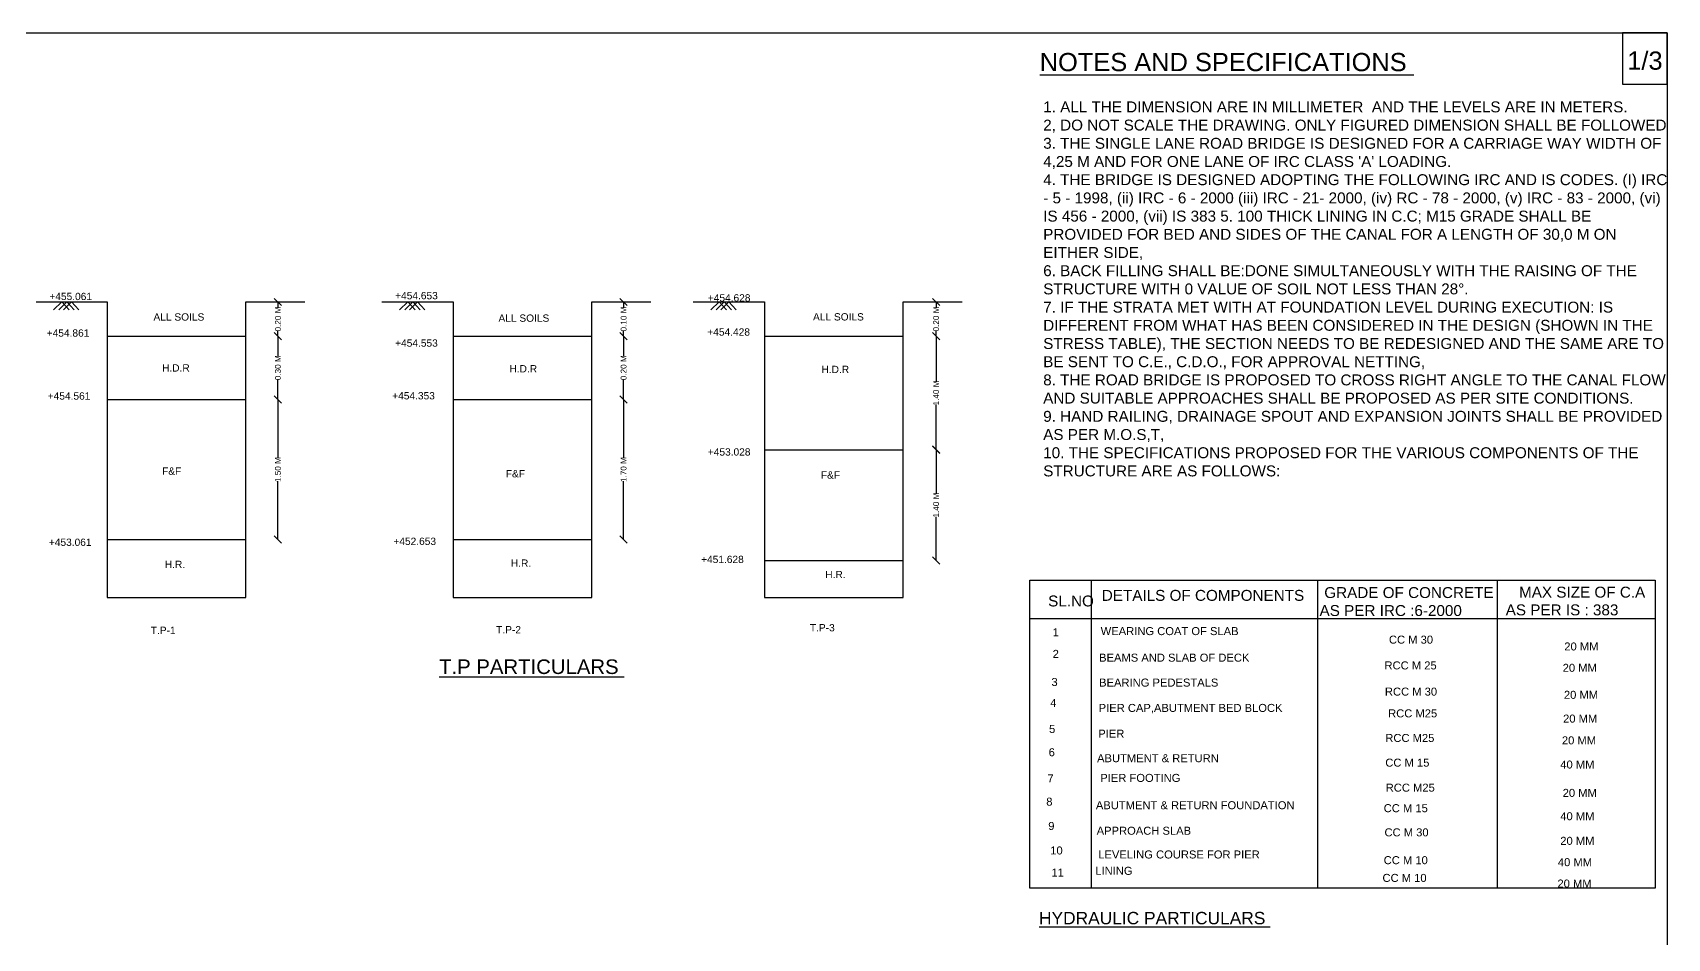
# Model space of a CAD drawing. Header units: millimetres. Extents: x -53232526 to -53209609, y 22137751 to 22152712.
# Drawn here: x -53220845 to -53209609, y 22146491 to 22152712 of the extents above; entities that cross this region are included whole.
import ezdxf

# ---------------------------------------------------------------- set-up
doc = ezdxf.new("R2010")
doc.units = ezdxf.units.MM
doc.header["$MEASUREMENT"] = 0
doc.layers.add('DRAWING', color=2, linetype='Continuous')
doc.layers.add('TEXT', color=7, linetype='Continuous')
doc.styles.get("Standard").update_dxf_attribs({"font": 'arial.ttf', "height": 40})
doc.dimstyles.get("Standard").update_dxf_attribs({"dimtxt": 50, "dimasz": 50, "dimexe": 0.18, "dimexo": 0.0625, "dimgap": 0.09, "dimtad": 0, "dimdec": 0, "dimzin": 0, "dimdsep": 46, "dimtxsty": 'Standard', "dimblk": 'OBLIQUE', "dimcen": 0.09, "dimse1": 1, "dimse2": 1, "dimadec": 0, "dimazin": 0, "dimtfac": 1, "dimtdec": 0, "dimtofl": 0, "dimtmove": 0, "dimatfit": 3, "dimfxl": 1, "dimtolj": 1, "dimtzin": 0, "dimarcsym": 0})

# ---------------------------------------------------------------- blocks, each defined once
blk = doc.blocks.new('_Oblique')
at = {"color": 0, "linetype": 'ByBlock', "lineweight": -2}
blk.add_line((-0.5, -0.5), (0.5, 0.5), dxfattribs=at)
blk = doc.blocks.new('*D81')
at = {"layer": 'Defpoints', "color": 0, "transparency": 16777216}
for p in [(-53219379, 22150862), (-53219379, 22150628), (-53219159, 22150628)]:
    blk.add_point(p, dxfattribs=at)
at = {"layer": 'TEXT', "color": 0, "lineweight": -2, "transparency": 16777216}
for p, q in [((-53219159, 22150862), (-53219159, 22150827)), ((-53219159, 22150628), (-53219159, 22150663))]:
    blk.add_line(p, q, dxfattribs=at)
at = {"layer": 'TEXT', "color": 0, "lineweight": -2, "transparency": 16777216, "xscale": 50, "yscale": 50, "zscale": 50}
for p, rotation in [((-53219159, 22150862), 90), ((-53219159, 22150628), 270)]:
    blk.add_blockref('_Oblique', p, dxfattribs=dict(at, rotation=rotation))
at = {"layer": 'TEXT', "color": 0, "transparency": 16777216, "insert": (-53219159, 22150745), "char_height": 40, "attachment_point": 5, "rotation": 90}
blk.add_mtext('\\A1;0.20 M', dxfattribs=at)
blk = doc.blocks.new('*D82')
at = {"layer": 'Defpoints', "color": 0, "transparency": 16777216}
for p in [(-53219379, 22150628), (-53219379, 22150192), (-53219159, 22150192)]:
    blk.add_point(p, dxfattribs=at)
at = {"layer": 'TEXT', "color": 0, "lineweight": -2, "transparency": 16777216}
for p, q in [((-53219159, 22150628), (-53219159, 22150492)), ((-53219159, 22150192), (-53219159, 22150328))]:
    blk.add_line(p, q, dxfattribs=at)
at = {"layer": 'TEXT', "color": 0, "lineweight": -2, "transparency": 16777216, "xscale": 50, "yscale": 50, "zscale": 50}
for p, rotation in [((-53219159, 22150628), 90), ((-53219159, 22150192), 270)]:
    blk.add_blockref('_Oblique', p, dxfattribs=dict(at, rotation=rotation))
at = {"layer": 'TEXT', "color": 0, "transparency": 16777216, "insert": (-53219159, 22150410), "char_height": 40, "attachment_point": 5, "rotation": 90}
blk.add_mtext('\\A1;0.30 M', dxfattribs=at)
blk = doc.blocks.new('*D83')
at = {"layer": 'Defpoints', "color": 0, "transparency": 16777216}
for p in [(-53219379, 22150192), (-53219379, 22149230), (-53219159, 22149230)]:
    blk.add_point(p, dxfattribs=at)
at = {"layer": 'TEXT', "color": 0, "lineweight": -2, "transparency": 16777216}
for p, q in [((-53219159, 22150192), (-53219159, 22149792)), ((-53219159, 22149230), (-53219159, 22149631))]:
    blk.add_line(p, q, dxfattribs=at)
at = {"layer": 'TEXT', "color": 0, "lineweight": -2, "transparency": 16777216, "xscale": 50, "yscale": 50, "zscale": 50}
for p, rotation in [((-53219159, 22150192), 90), ((-53219159, 22149230), 270)]:
    blk.add_blockref('_Oblique', p, dxfattribs=dict(at, rotation=rotation))
at = {"layer": 'TEXT', "color": 0, "transparency": 16777216, "insert": (-53219159, 22149711), "char_height": 40, "attachment_point": 5, "rotation": 90}
blk.add_mtext('\\A1;1.50 M', dxfattribs=at)
blk = doc.blocks.new('*D84')
at = {"layer": 'Defpoints', "color": 0, "transparency": 16777216}
for p in [(-53217001, 22150862), (-53217001, 22150628), (-53216783, 22150628)]:
    blk.add_point(p, dxfattribs=at)
at = {"layer": 'TEXT', "color": 0, "lineweight": -2, "transparency": 16777216}
for p, q in [((-53216783, 22150862), (-53216783, 22150827)), ((-53216783, 22150628), (-53216783, 22150663))]:
    blk.add_line(p, q, dxfattribs=at)
at = {"layer": 'TEXT', "color": 0, "lineweight": -2, "transparency": 16777216, "xscale": 50, "yscale": 50, "zscale": 50}
for p, rotation in [((-53216783, 22150862), 90), ((-53216783, 22150628), 270)]:
    blk.add_blockref('_Oblique', p, dxfattribs=dict(at, rotation=rotation))
at = {"layer": 'TEXT', "color": 0, "transparency": 16777216, "insert": (-53216783, 22150745), "char_height": 40, "attachment_point": 5, "rotation": 90}
blk.add_mtext('\\A1;0.10 M', dxfattribs=at)
blk = doc.blocks.new('*D85')
at = {"layer": 'Defpoints', "color": 0, "transparency": 16777216}
for p in [(-53217001, 22150628), (-53217001, 22150192), (-53216783, 22150192)]:
    blk.add_point(p, dxfattribs=at)
at = {"layer": 'TEXT', "color": 0, "lineweight": -2, "transparency": 16777216}
for p, q in [((-53216783, 22150628), (-53216783, 22150492)), ((-53216783, 22150192), (-53216783, 22150328))]:
    blk.add_line(p, q, dxfattribs=at)
at = {"layer": 'TEXT', "color": 0, "lineweight": -2, "transparency": 16777216, "xscale": 50, "yscale": 50, "zscale": 50}
for p, rotation in [((-53216783, 22150628), 90), ((-53216783, 22150192), 270)]:
    blk.add_blockref('_Oblique', p, dxfattribs=dict(at, rotation=rotation))
at = {"layer": 'TEXT', "color": 0, "transparency": 16777216, "insert": (-53216783, 22150410), "char_height": 40, "attachment_point": 5, "rotation": 90}
blk.add_mtext('\\A1;0.20 M', dxfattribs=at)
blk = doc.blocks.new('*D86')
at = {"layer": 'Defpoints', "color": 0, "transparency": 16777216}
for p in [(-53217001, 22150192), (-53217001, 22149230), (-53216783, 22149230)]:
    blk.add_point(p, dxfattribs=at)
at = {"layer": 'TEXT', "color": 0, "lineweight": -2, "transparency": 16777216}
for p, q in [((-53216783, 22150192), (-53216783, 22149792)), ((-53216783, 22149230), (-53216783, 22149631))]:
    blk.add_line(p, q, dxfattribs=at)
at = {"layer": 'TEXT', "color": 0, "lineweight": -2, "transparency": 16777216, "xscale": 50, "yscale": 50, "zscale": 50}
for p, rotation in [((-53216783, 22150192), 90), ((-53216783, 22149230), 270)]:
    blk.add_blockref('_Oblique', p, dxfattribs=dict(at, rotation=rotation))
at = {"layer": 'TEXT', "color": 0, "transparency": 16777216, "insert": (-53216783, 22149711), "char_height": 40, "attachment_point": 5, "rotation": 90}
blk.add_mtext('\\A1;1.70 M', dxfattribs=at)
blk = doc.blocks.new('*D87')
at = {"layer": 'Defpoints', "color": 0, "transparency": 16777216}
for p in [(-53214861, 22150862), (-53214861, 22150628), (-53214635, 22150628)]:
    blk.add_point(p, dxfattribs=at)
at = {"layer": 'TEXT', "color": 0, "lineweight": -2, "transparency": 16777216}
for p, q in [((-53214635, 22150862), (-53214635, 22150827)), ((-53214635, 22150628), (-53214635, 22150663))]:
    blk.add_line(p, q, dxfattribs=at)
at = {"layer": 'TEXT', "color": 0, "lineweight": -2, "transparency": 16777216, "xscale": 50, "yscale": 50, "zscale": 50}
for p, rotation in [((-53214635, 22150862), 90), ((-53214635, 22150628), 270)]:
    blk.add_blockref('_Oblique', p, dxfattribs=dict(at, rotation=rotation))
at = {"layer": 'TEXT', "color": 0, "transparency": 16777216, "insert": (-53214635, 22150745), "char_height": 40, "attachment_point": 5, "rotation": 90}
blk.add_mtext('\\A1;0.20 M', dxfattribs=at)
blk = doc.blocks.new('*D88')
at = {"layer": 'Defpoints', "color": 0, "transparency": 16777216}
for p in [(-53214861, 22150628), (-53214861, 22149848), (-53214635, 22149848)]:
    blk.add_point(p, dxfattribs=at)
at = {"layer": 'TEXT', "color": 0, "lineweight": -2, "transparency": 16777216}
for p, q in [((-53214635, 22150628), (-53214635, 22150318)), ((-53214635, 22149848), (-53214635, 22150157))]:
    blk.add_line(p, q, dxfattribs=at)
at = {"layer": 'TEXT', "color": 0, "lineweight": -2, "transparency": 16777216, "xscale": 50, "yscale": 50, "zscale": 50}
for p, rotation in [((-53214635, 22150628), 90), ((-53214635, 22149848), 270)]:
    blk.add_blockref('_Oblique', p, dxfattribs=dict(at, rotation=rotation))
at = {"layer": 'TEXT', "color": 0, "transparency": 16777216, "insert": (-53214635, 22150237), "char_height": 40, "attachment_point": 5, "rotation": 90}
blk.add_mtext('\\A1;1.40 M', dxfattribs=at)
blk = doc.blocks.new('*D89')
at = {"layer": 'Defpoints', "color": 0, "transparency": 16777216}
for p in [(-53214861, 22149847), (-53214861, 22149086), (-53214635, 22149086)]:
    blk.add_point(p, dxfattribs=at)
at = {"layer": 'TEXT', "color": 0, "lineweight": -2, "transparency": 16777216}
for p, q in [((-53214635, 22149847), (-53214635, 22149547)), ((-53214635, 22149086), (-53214635, 22149387))]:
    blk.add_line(p, q, dxfattribs=at)
at = {"layer": 'TEXT', "color": 0, "lineweight": -2, "transparency": 16777216, "xscale": 50, "yscale": 50, "zscale": 50}
for p, rotation in [((-53214635, 22149847), 90), ((-53214635, 22149086), 270)]:
    blk.add_blockref('_Oblique', p, dxfattribs=dict(at, rotation=rotation))
at = {"layer": 'TEXT', "color": 0, "transparency": 16777216, "insert": (-53214635, 22149467), "char_height": 40, "attachment_point": 5, "rotation": 90}
blk.add_mtext('\\A1;1.40 M', dxfattribs=at)

msp = doc.modelspace()

# ---------------------------------------------------------------- linework, layer by layer
at = {"layer": 'DRAWING', "color": 0}
for points in [[(-53220822, 22150862), (-53220333.5, 22150862), (-53220333.5, 22148832.5), (-53219379, 22148832.5), (-53219379, 22150862), (-53218974.5, 22150862)], [(-53220701, 22150808.5), (-53220645, 22150862), (-53220594.2, 22150808.8)], [(-53220666, 22150808.5), (-53220610, 22150862), (-53220559.2, 22150808.8)], [(-53220633.8, 22150808.5), (-53220577.8, 22150862), (-53220527, 22150808.8)], [(-53218444, 22150862), (-53217955.5, 22150862), (-53217955.5, 22148832.5), (-53217001, 22148832.5), (-53217001, 22150862), (-53216596.5, 22150862)], [(-53218323, 22150808.5), (-53218267, 22150862), (-53218216.2, 22150808.8)], [(-53218288, 22150808.5), (-53218232, 22150862), (-53218181.2, 22150808.8)], [(-53218255.8, 22150808.5), (-53218199.8, 22150862), (-53218149, 22150808.8)], [(-53216304, 22150862), (-53215815.5, 22150862), (-53215815.5, 22148832.5), (-53214861, 22148832.5), (-53214861, 22150862), (-53214456.5, 22150862)], [(-53216183, 22150808.5), (-53216127, 22150862), (-53216076.2, 22150808.8)], [(-53216148, 22150808.5), (-53216092, 22150862), (-53216041.2, 22150808.8)], [(-53216115.8, 22150808.5), (-53216059.8, 22150862), (-53216009, 22150808.8)], [(-53220333.5, 22150627.5), (-53219379, 22150627.5)], [(-53217955.5, 22150627.5), (-53217001, 22150627.5)], [(-53215815.5, 22150627.5), (-53214861, 22150627.5)], [(-53220333.5, 22150192), (-53219379, 22150192)], [(-53217955.5, 22150192), (-53217001, 22150192)], [(-53215815.5, 22149847.5), (-53214861, 22149847.5)], [(-53220333.5, 22149230.5), (-53219379, 22149230.5)], [(-53217955.5, 22149230.5), (-53217001, 22149230.5)], [(-53215815.5, 22149086.5), (-53214861, 22149086.5)]]:
    msp.add_lwpolyline(points, dxfattribs=at)
at = {"layer": 'TEXT', "color": 0}
for points in [[(-53209609.2, 22137751.1), (-53232526, 22137751.1), (-53232526, 22152711.5), (-53209609.2, 22152711.5)], [(-53209609.2, 22152711.5), (-53209918, 22152711.5), (-53209918, 22152357.5), (-53209609.2, 22152357.5)], [(-53213992, 22148951.3), (-53209691.9, 22148951.3), (-53209691.9, 22146835), (-53213992, 22146835)]]:
    msp.add_lwpolyline(points, close=True, dxfattribs=at)
for points in [[(-53213570.1, 22148951.3), (-53213570.1, 22146835)], [(-53212013.4, 22148951.3), (-53212013.4, 22146835)], [(-53210777.8, 22148951.3), (-53210777.8, 22146835)], [(-53213992, 22148686.9), (-53209691.9, 22148686.9)]]:
    msp.add_lwpolyline(points, dxfattribs=at)

# ---------------------------------------------------------------- texts
for s, height, p in [('%%UNOTES AND SPECIFICATIONS ', 125, (-53213923, 22152447.4)), ('1/3', 125, (-53209884.5, 22152457.5)), ('+454.653', 50, (-53218353.5, 22150880.6)), ('+455.061', 50, (-53220730.2, 22150875)), ('+454.628', 50, (-53216204.3, 22150865.2)), ('ALL SOILS ', 50, (-53220014.5, 22150734)), ('ALL SOILS ', 50, (-53217643.2, 22150726.1)), ('ALL SOILS ', 50, (-53215481.1, 22150734.9)), ('+454.861', 50, (-53220748.4, 22150623.7)), ('+454.553', 50, (-53218353.5, 22150554.8)), ('+454.428', 50, (-53216207.8, 22150630.8)), ('H.D.R', 50, (-53219955.6, 22150383.9)), ('H.D.R', 50, (-53217567.8, 22150378.4)), ('H.D.R', 50, (-53215422.9, 22150374)), ('+454.561', 50, (-53220741.6, 22150191.2)), ('+454.353', 50, (-53218373.6, 22150192.8)), ('+453.028', 50, (-53216204.3, 22149806.9)), ('F&F', 50, (-53219955.6, 22149675.3)), ('F&F', 50, (-53217592.8, 22149657.3)), ('F&F', 50, (-53215427.3, 22149648.6)), ('+453.061', 50, (-53220733.5, 22149186.6)), ('+452.653', 50, (-53218365.6, 22149193)), ('H.R.', 50, (-53219936.7, 22149034.6)), ('H.R.', 50, (-53217558.1, 22149043.3)), ('+451.628', 50, (-53216250.4, 22149068.9)), ('H.R.', 50, (-53215396.8, 22148965.1)), ('MAX SIZE OF C.A ', 75, (-53210628.3, 22148831.3)), ('SL.NO', 75, (-53213865.1, 22148770.7)), ('DETAILS OF COMPONENTS ', 75, (-53213496.2, 22148809.2)), ('GRADE OF CONCRETE ', 75, (-53211967.2, 22148828.5)), ('AS PER IRC :6-2000', 75, (-53211999.5, 22148705)), ('AS PER IS : 383', 75, (-53210720, 22148709.5)), ('T.P-1', 50, (-53220033.1, 22148581.5)), ('T.P-2', 50, (-53217659.2, 22148586)), ('T.P-3', 50, (-53215502.6, 22148599.5)), ('1', 55, (-53213834, 22148566.1)), ('WEARING COAT OF SLAB ', 55, (-53213503.8, 22148573.8)), ('CC M 30', 55, (-53211522.6, 22148515.2)), ('2', 55, (-53213834, 22148417.2)), ('20 MM', 55, (-53210317.2, 22148468.3)), ('%%UT.P PARTICULARS ', 100, (-53218051.4, 22148306.7)), ('BEAMS AND SLAB OF DECK ', 55, (-53213514.9, 22148391.5)), ('RCC M 25', 55, (-53211553.1, 22148338.1)), ('20 MM', 55, (-53210328.3, 22148321.6)), ('3', 55, (-53213842.3, 22148224.2)), ('BEARING PEDESTALS ', 55, (-53213514.9, 22148220.2)), ('4', 55, (-53213850.6, 22148080.8)), ('RCC M 30', 55, (-53211550.3, 22148158.2)), ('20 MM', 55, (-53210320, 22148136.1)), ('PIER CAP,ABUTMENT BED BLOCK ', 55, (-53213517.7, 22148046.1)), ('RCC M25', 55, (-53211528.2, 22148008.7)), ('20 MM', 55, (-53210325.5, 22147972.8)), ('5', 55, (-53213858.8, 22147901.6)), ('PIER ', 55, (-53213520.4, 22147869.3)), ('6', 55, (-53213861.6, 22147741.6)), ('RCC M25', 55, (-53211547.5, 22147839.8)), ('20 MM', 55, (-53210333.8, 22147823.3)), ('ABUTMENT & RETURN ', 55, (-53213528.7, 22147700.8)), ('CC M 15', 55, (-53211547.6, 22147670.2)), ('40 MM', 55, (-53210344.9, 22147657.2)), ('7', 55, (-53213869.9, 22147562.4)), ('PIER FOOTING ', 55, (-53213506.6, 22147565.4)), ('8', 55, (-53213878.1, 22147402.5)), ('RCC M25', 55, (-53211544.8, 22147498.6)), ('20 MM', 55, (-53210328.3, 22147462.6)), ('ABUTMENT & RETURN FOUNDATION ', 55, (-53213537, 22147377.6)), ('CC M 15', 55, (-53211558.6, 22147357.4)), ('40 MM', 55, (-53210344.9, 22147302.1)), ('9', 55, (-53213864.4, 22147235.3)), ('APPROACH SLAB ', 55, (-53213531.5, 22147202.6)), ('CC M 30', 55, (-53211553.1, 22147191.3)), ('10', 55, (-53213850.6, 22147067.1)), ('20 MM', 55, (-53210344.9, 22147133.2)), ('LEVELING COURSE FOR PIER ', 55, (-53213520.5, 22147039.6)), ('CC M 10', 55, (-53211558.6, 22147000.3)), ('40 MM', 55, (-53210361.5, 22146986.5)), ('11', 55, (-53213842.4, 22146915.5)), ('LINING ', 55, (-53213540.9, 22146927.2)), ('CC M 10', 55, (-53211566.9, 22146878.5)), ('20 MM', 55, (-53210364.3, 22146839.8)), ('%%UHYDRAULIC PARTICULARS ', 85.292, (-53213927.7, 22146587.3))]:
    msp.add_text(s, height=height, dxfattribs=at).set_placement(p)
at = {"layer": 'TEXT', "color": 0, "insert": (-53213899, 22152239.5), "char_height": 75, "width": 4294.683, "attachment_point": 1}
msp.add_mtext("1. ALL THE DIMENSION ARE IN MILLIMETER  AND THE LEVELS ARE IN METERS. \\P2, DO NOT SCALE THE DRAWING. ONLY FIGURED DIMENSION SHALL BE FOLLOWED \\P3. THE SINGLE LANE ROAD BRIDGE IS DESIGNED FOR A CARRIAGE WAY WIDTH OF 4,25 M AND FOR ONE LANE OF IRC CLASS 'A' LOADING. \\P4. THE BRIDGE IS DESIGNED ADOPTING THE FOLLOWING IRC AND IS CODES. (I) IRC - 5 - 1998, (ii) IRC - 6 - 2000 (iii) IRC - 21- 2000, (iv) RC - 78 - 2000, (v) IRC - 83 - 2000, (vi) IS 456 - 2000, (vii) IS 383 5. 100 THICK LINING IN C.C; M15 GRADE SHALL BE PROVIDED FOR BED AND SIDES OF THE CANAL FOR A LENGTH OF 30,0 M ON EITHER SIDE, \\P6. BACK FILLING SHALL BE:DONE SIMULTANEOUSLY WITH THE RAISING OF THE STRUCTURE WITH 0 VALUE OF SOIL NOT LESS THAN 28°. \\P7. IF THE STRATA MET WITH AT FOUNDATION LEVEL DURING EXECUTION: IS DIFFERENT FROM WHAT HAS BEEN CONSIDERED IN THE DESIGN (SHOWN IN THE STRESS TABLE), THE SECTION NEEDS TO BE REDESIGNED AND THE SAME ARE TO BE SENT TO C.E., C.D.O., FOR APPROVAL NETTING, \\P8. THE ROAD BRIDGE IS PROPOSED TO CROSS RIGHT ANGLE TO THE CANAL FLOW AND SUITABLE APPROACHES SHALL BE PROPOSED AS PER SITE CONDITIONS.\\P9. HAND RAILING, DRAINAGE SPOUT AND EXPANSION JOINTS SHALL BE PROVIDED AS PER M.O.S,T, \\P10. THE SPECIFICATIONS PROPOSED FOR THE VARIOUS COMPONENTS OF THE STRUCTURE ARE AS FOLLOWS: ", dxfattribs=at)

# ---------------------------------------------------------------- dimensions: what is measured, and where the dimension line sits
at = {"layer": 'TEXT', "color": 0}
for base, p1, p2, text, picture, middle in [((-53219159, 22150627.5), (-53219379, 22150862), (-53219379, 22150627.5), '0.20 M', '*D81', (-53219159, 22150744.7)), ((-53216782.5, 22150627.5), (-53217001, 22150862), (-53217001, 22150627.5), '0.10 M', '*D84', (-53216782.5, 22150744.7)), ((-53214635, 22150627.5), (-53214861, 22150862), (-53214861, 22150627.5), '0.20 M', '*D87', (-53214635, 22150744.7)), ((-53219159, 22150192), (-53219379, 22150627.5), (-53219379, 22150192), '0.30 M', '*D82', (-53219159, 22150409.7)), ((-53216782.5, 22150192), (-53217001, 22150627.5), (-53217001, 22150192), '0.20 M', '*D85', (-53216782.5, 22150409.7)), ((-53214635, 22149847.5), (-53214861, 22150627.5), (-53214861, 22149847.5), '1.40 M', '*D88', (-53214635, 22150237.5)), ((-53219159, 22149230.5), (-53219379, 22150192), (-53219379, 22149230.5), '1.50 M', '*D83', (-53219159, 22149711.2)), ((-53216782.5, 22149230.5), (-53217001, 22150192), (-53217001, 22149230.5), '1.70 M', '*D86', (-53216782.5, 22149711.2)), ((-53214635, 22149086.5), (-53214861, 22149847.2), (-53214861, 22149086.5), '1.40 M', '*D89', (-53214635, 22149466.9))]:
    dim = msp.add_linear_dim(base=base, p1=p1, p2=p2, angle=90, text=text, dimstyle='Standard', override={"dimtxt": 40}, dxfattribs=at)
    dim.commit()
    dim.dimension.update_dxf_attribs({"geometry": picture, "text_midpoint": middle})

doc.saveas('drawing.dxf')
